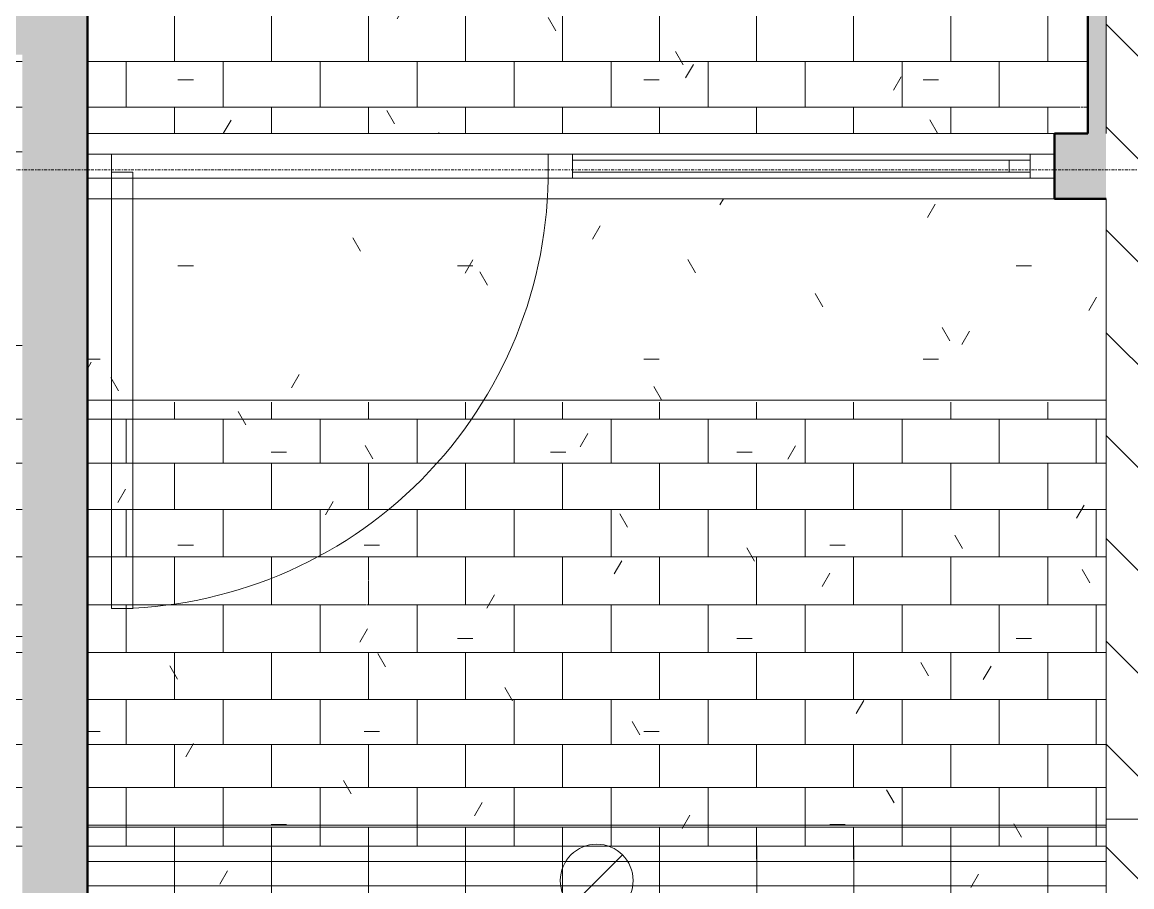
# Model space of a CAD drawing. Header units: inches. Extents: x -956 to 966, y -1111 to 895.
# Drawn here: x 716.8 to 808.3, y 463.4 to 534.7 of the extents above; entities that cross this region are included whole.
import ezdxf

# ---------------------------------------------------------------- set-up
doc = ezdxf.new("R2010")
doc.units = ezdxf.units.IN
doc.header["$MEASUREMENT"] = 0
doc.linetypes.add('Grid Line 1_4_', pattern=[0.4375, 0.25, -0.0625, 0.0625, -0.0625])
for name, color, linetype, lineweight in [('A-CLNG', 13, 'Continuous', 13), ('A-CLNG-PATT', 13, 'Continuous', 13), ('A-DOOR', 31, 'Continuous', 13), ('A-GLAZ-CURT', 52, 'Continuous', 9), ('A-GLAZ-CWMG', 51, 'Continuous', 9), ('A-WALL', 113, 'Continuous', 13), ('A-WALL-PATT', 111, 'Continuous', 13), ('E-LITE-EQPM', 33, 'Continuous', 9), ('I-WALL', 2, 'Continuous', 13), ('S-GRID', 1, 'Continuous', 9)]:
    doc.layers.add(name, color=color, linetype=linetype, lineweight=lineweight)
pattern_1 = [(135, (0, 0), (-4.24264, -4.24264), [])]
pattern_2 = [(0, (0, 0), (30.72, 7.68), [1.267, -21.773, 1.267, -21.773, -122.88]), (0, (0, 0), (30.72, 7.68), [-46.08, 1.267, -44.813, 1.267, -21.773, -53.76]), (0, (0, 0), (30.72, 7.68), [-115.2, 1.267, -14.093, 1.267, -37.133]), (120, (11.52, 3.84), (-22.011075, 22.7643), [1.267, -21.773, 1.267, -21.773, -122.88]), (120, (11.52, 3.84), (-22.011075, 22.7643), [-46.08, 1.267, -44.813, 1.267, -21.773, -53.76]), (120, (11.52, 3.84), (-22.011075, 22.7643), [-115.2, 1.267, -14.093, 1.267, -37.133]), (240, (15.36, 19.2), (-8.708925, -30.4443), [1.267, -21.773, 1.267, -21.773, -122.88]), (240, (15.36, 19.2), (-8.708925, -30.4443), [-46.08, 1.267, -44.813, 1.267, -21.773, -53.76]), (240, (15.36, 19.2), (-8.708925, -30.4443), [-115.2, 1.267, -14.093, 1.267, -37.133])]

# ---------------------------------------------------------------- blocks, each defined once
blk = doc.blocks.new('Curtain Wall-Store Front-Sgl w swing _ Bar - Elev_ Lobby-3130013-7TH FLOOR TELECOM OVERHEAD ROUTING PLAN')
at = {"layer": 'A-DOOR', "color": 53, "lineweight": 20}
for p, q in [((-16.25, -0.5), (-18, -0.5)), ((-18, -0.5), (-18, -36.5)), ((-16.25, -36.5), (-16.25, -0.5)), ((-18, -36.5), (-16.25, -36.5))]:
    blk.add_line(p, q, dxfattribs=at)
at = {"layer": 'A-DOOR', "color": 9, "lineweight": 9}
blk.add_arc((-18, -0.5), 36, 270, 0.5, dxfattribs=at)
blk = doc.blocks.new('System Panel - Glazed Centered-4211658-7TH FLOOR TELECOM OVERHEAD ROUTING PLAN')
at = {"layer": 'A-GLAZ-CURT', "color": 253, "lineweight": 13}
for p, q in [((-18, -0.5), (-18, 0.5)), ((-18, 0.5), (18, 0.5)), ((18, 0.5), (18, -0.5)), ((18, -0.5), (-18, -0.5))]:
    blk.add_line(p, q, dxfattribs=at)
blk = doc.blocks.new('Rectangular Mullion - 2_ x 2_ Office Front-1458103-7TH FLOOR TELECOM OVERHEAD ROUTING PLAN')
at = {"layer": 'A-GLAZ-CWMG', "color": 9}
for p, q in [((718.71, -37.369), (718.71, -1.369)), ((720.71, -37.369), (720.71, -1.369))]:
    blk.add_line(p, q, dxfattribs=at)
blk = doc.blocks.new('Rectangular Mullion - 2_ x 2_ Office Front-1467737-7TH FLOOR TELECOM OVERHEAD ROUTING PLAN')
at = {"layer": 'A-GLAZ-CWMG', "color": 53, "lineweight": 20}
for p, q in [((0, 1), (-2, 1)), ((-2, 1), (-2, -1)), ((0, -1), (0, 1)), ((-2, -1), (0, -1))]:
    blk.add_line(p, q, dxfattribs=at)
blk = doc.blocks.new('Rectangular Mullion - 2_ x 2_ Office Front-1496762-7TH FLOOR TELECOM OVERHEAD ROUTING PLAN')
at = {"layer": 'A-GLAZ-CWMG', "color": 53, "lineweight": 20}
for p, q in [((-2, 1), (0, 1)), ((-2, -1), (-2, 1)), ((0, 1), (0, -1)), ((0, -1), (-2, -1))]:
    blk.add_line(p, q, dxfattribs=at)
blk = doc.blocks.new('Rectangular Mullion - 2_ x 2_ Office Front-1467735-7TH FLOOR TELECOM OVERHEAD ROUTING PLAN')
at = {"layer": 'A-GLAZ-CWMG', "color": 53, "lineweight": 20}
for p, q in [((1, 1), (-1, 1)), ((-1, 1), (-1, -1)), ((1, -1), (1, 1)), ((-1, -1), (1, -1))]:
    blk.add_line(p, q, dxfattribs=at)
blk = doc.blocks.new('System Panel - Glazed Centered-4211659-7TH FLOOR TELECOM OVERHEAD ROUTING PLAN')
at = {"layer": 'A-GLAZ-CURT', "color": 253, "lineweight": 13}
for p, q in [((-0.875, -0.5), (-0.875, 0.5)), ((-0.875, 0.5), (0.875, 0.5)), ((0.875, 0.5), (0.875, -0.5)), ((0.875, -0.5), (-0.875, -0.5))]:
    blk.add_line(p, q, dxfattribs=at)
blk = doc.blocks.new('Rectangular Mullion - 2_ x 2_ Office Front-4211655-7TH FLOOR TELECOM OVERHEAD ROUTING PLAN')
at = {"layer": 'A-GLAZ-CWMG', "color": 9}
for p, q in [((762.148, 523.818), (798.148, 523.818)), ((762.148, 521.818), (798.148, 521.818))]:
    blk.add_line(p, q, dxfattribs=at)
blk = doc.blocks.new('Rectangular Mullion - 2_ x 2_ Office Front-4211656-7TH FLOOR TELECOM OVERHEAD ROUTING PLAN')
at = {"layer": 'A-GLAZ-CWMG', "color": 9}
for p, q in [((798.148, 523.818), (799.898, 523.818)), ((798.148, 521.818), (799.898, 521.818))]:
    blk.add_line(p, q, dxfattribs=at)
blk = doc.blocks.new('FP_1_81-7TH FLOOR TELECOM OVERHEAD ROUTING PLAN')
at = {"layer": 'A-CLNG-PATT', "color": 50}
for p, q in [((729.336, 501.945), (729.336, 503.359)), ((737.336, 501.945), (737.336, 503.359)), ((745.336, 501.945), (745.336, 503.359)), ((753.336, 501.945), (753.336, 503.359)), ((761.336, 501.945), (761.336, 503.359)), ((769.336, 501.945), (769.336, 503.359)), ((777.336, 501.945), (777.336, 503.359)), ((785.336, 501.945), (785.336, 503.359)), ((793.336, 501.955), (793.336, 503.359)), ((801.336, 501.945), (801.336, 503.359)), ((716.773, 501.945), (618.05, 501.945)), ((806.148, 501.945), (722.148, 501.945)), ((725.336, 500.152), (725.336, 501.945)), ((733.336, 500.152), (733.336, 501.945)), ((741.336, 500.152), (741.336, 501.945)), ((749.336, 500.152), (749.336, 501.945)), ((757.336, 500.152), (757.336, 501.945)), ((765.336, 500.152), (765.336, 501.945)), ((773.336, 500.152), (773.336, 501.945)), ((781.336, 500.152), (781.336, 501.945)), ((789.336, 500.152), (789.336, 501.945)), ((797.336, 500.152), (797.336, 501.945)), ((805.336, 500.152), (805.336, 501.945)), ((725.336, 498.31), (725.336, 500.152)), ((733.336, 498.31), (733.336, 500.152)), ((741.336, 498.31), (741.336, 500.152)), ((749.336, 498.31), (749.336, 500.152)), ((757.336, 498.31), (757.336, 500.152)), ((765.336, 498.31), (765.336, 500.152)), ((773.336, 498.31), (773.336, 500.152)), ((781.336, 498.31), (781.336, 500.152)), ((789.336, 498.31), (789.336, 500.152)), ((797.336, 498.31), (797.336, 500.152)), ((805.336, 498.31), (805.336, 500.152)), ((716.773, 498.31), (618.05, 498.31)), ((806.148, 498.31), (722.148, 498.31)), ((729.336, 496.425), (729.336, 498.31)), ((737.336, 496.425), (737.336, 498.31)), ((745.336, 496.425), (745.336, 498.31)), ((753.336, 496.425), (753.336, 498.31)), ((761.336, 496.425), (761.336, 498.31)), ((769.336, 496.425), (769.336, 498.31)), ((777.336, 496.425), (777.336, 498.31)), ((785.336, 496.425), (785.336, 498.31)), ((793.336, 496.425), (793.336, 498.31)), ((801.336, 496.425), (801.336, 498.31)), ((729.336, 494.506), (729.336, 496.425)), ((737.336, 494.506), (737.336, 496.425)), ((745.336, 494.506), (745.336, 496.425)), ((753.336, 494.506), (753.336, 496.425)), ((761.336, 494.506), (761.336, 496.425)), ((769.336, 494.506), (769.336, 496.425)), ((777.336, 494.506), (777.336, 496.425)), ((785.336, 494.506), (785.336, 496.425)), ((793.336, 494.506), (793.336, 496.425)), ((801.336, 494.506), (801.336, 496.425)), ((716.773, 494.506), (618.05, 494.506)), ((806.148, 494.506), (722.148, 494.506)), ((725.336, 492.56), (725.336, 494.506)), ((733.336, 492.56), (733.336, 494.506)), ((741.336, 492.56), (741.336, 494.506)), ((749.336, 492.56), (749.336, 494.506)), ((757.336, 492.56), (757.336, 494.506)), ((765.336, 492.56), (765.336, 494.506)), ((773.336, 492.56), (773.336, 494.506)), ((781.336, 492.56), (781.336, 494.506)), ((789.336, 492.56), (789.336, 494.506)), ((797.336, 492.56), (797.336, 494.506)), ((805.336, 492.56), (805.336, 494.506)), ((725.336, 490.594), (725.336, 492.56)), ((733.336, 490.594), (733.336, 492.56)), ((741.336, 490.594), (741.336, 492.56)), ((749.336, 490.594), (749.336, 492.56)), ((757.336, 490.594), (757.336, 492.56)), ((765.336, 490.594), (765.336, 492.56)), ((773.336, 490.594), (773.336, 492.56)), ((781.336, 490.594), (781.336, 492.56)), ((789.336, 490.594), (789.336, 492.56)), ((797.336, 490.594), (797.336, 492.56)), ((805.336, 490.594), (805.336, 492.56)), ((716.773, 490.594), (618.05, 490.594)), ((806.148, 490.594), (722.148, 490.594)), ((729.336, 488.617), (729.336, 490.594)), ((737.336, 488.617), (737.336, 490.594)), ((745.336, 490.12), (745.336, 490.594)), ((753.336, 488.617), (753.336, 490.594)), ((761.336, 488.617), (761.336, 490.594)), ((769.336, 488.617), (769.336, 490.594)), ((777.336, 488.617), (777.336, 490.594)), ((785.336, 490.114), (785.336, 490.594)), ((793.336, 488.617), (793.336, 490.594)), ((801.336, 488.617), (801.336, 490.594)), ((745.336, 488.656), (745.336, 490.114)), ((785.336, 488.617), (785.336, 490.114)), ((729.336, 486.636), (729.336, 488.617)), ((737.336, 486.636), (737.336, 488.617)), ((745.336, 486.636), (745.336, 488.617)), ((753.336, 486.636), (753.336, 488.617)), ((761.336, 486.636), (761.336, 488.617)), ((769.336, 486.636), (769.336, 488.617)), ((777.336, 486.636), (777.336, 488.617)), ((785.336, 486.636), (785.336, 488.617)), ((793.336, 486.636), (793.336, 488.617)), ((801.336, 486.636), (801.336, 488.617)), ((716.773, 486.636), (618.05, 486.636)), ((745.115, 486.636), (722.148, 486.636)), ((725.336, 484.659), (725.336, 486.636)), ((733.336, 484.659), (733.336, 486.636)), ((741.336, 484.659), (741.336, 486.636)), ((806.148, 486.636), (745.157, 486.636)), ((749.336, 484.659), (749.336, 486.636)), ((757.336, 484.659), (757.336, 486.636)), ((765.336, 484.659), (765.336, 486.636)), ((773.336, 484.659), (773.336, 486.636)), ((781.336, 484.659), (781.336, 486.636)), ((789.336, 484.659), (789.336, 486.636)), ((797.336, 484.659), (797.336, 486.636)), ((805.336, 484.659), (805.336, 486.636)), ((725.336, 482.693), (725.336, 484.659)), ((733.336, 482.693), (733.336, 484.659)), ((741.336, 482.693), (741.336, 484.659)), ((749.336, 482.693), (749.336, 484.659)), ((757.336, 482.693), (757.336, 484.659)), ((765.336, 482.693), (765.336, 484.659)), ((773.336, 482.693), (773.336, 484.659)), ((781.336, 482.693), (781.336, 484.659)), ((789.336, 482.693), (789.336, 484.659)), ((797.336, 482.693), (797.336, 484.659)), ((805.336, 482.693), (805.336, 484.659)), ((716.773, 482.693), (618.05, 482.693)), ((806.148, 482.693), (722.148, 482.693)), ((729.336, 480.747), (729.336, 482.693)), ((737.336, 480.747), (737.336, 482.693)), ((745.336, 480.747), (745.336, 482.693)), ((753.336, 480.747), (753.336, 482.693)), ((761.336, 480.747), (761.336, 482.693)), ((769.336, 480.747), (769.336, 482.693)), ((777.336, 480.747), (777.336, 482.693)), ((785.336, 480.747), (785.336, 482.693)), ((793.336, 480.747), (793.336, 482.693)), ((801.336, 480.747), (801.336, 482.693)), ((729.336, 478.828), (729.336, 480.747)), ((737.336, 478.828), (737.336, 480.747)), ((745.336, 478.828), (745.336, 480.747)), ((753.336, 478.828), (753.336, 480.747)), ((761.336, 478.828), (761.336, 480.747)), ((769.336, 478.828), (769.336, 480.747)), ((777.336, 478.828), (777.336, 480.747)), ((785.336, 478.828), (785.336, 480.747)), ((793.336, 478.828), (793.336, 480.747)), ((801.336, 478.828), (801.336, 480.747)), ((716.773, 478.828), (618.05, 478.828)), ((806.148, 478.828), (722.148, 478.828)), ((725.336, 476.944), (725.336, 478.828)), ((733.336, 476.944), (733.336, 478.828)), ((741.336, 476.944), (741.336, 478.828)), ((749.336, 476.944), (749.336, 478.828)), ((757.336, 476.944), (757.336, 478.828)), ((765.336, 476.944), (765.336, 478.828)), ((773.336, 476.944), (773.336, 478.828)), ((781.336, 476.944), (781.336, 478.828)), ((789.336, 476.944), (789.336, 478.828)), ((797.336, 476.944), (797.336, 478.828)), ((805.336, 476.944), (805.336, 478.828)), ((725.336, 475.102), (725.336, 476.944)), ((733.336, 475.102), (733.336, 476.944)), ((741.336, 475.102), (741.336, 476.944)), ((749.336, 475.102), (749.336, 476.944)), ((757.336, 475.102), (757.336, 476.944)), ((765.336, 475.102), (765.336, 476.944)), ((773.336, 475.102), (773.336, 476.944)), ((781.336, 475.102), (781.336, 476.944)), ((789.336, 475.102), (789.336, 476.944)), ((797.336, 475.102), (797.336, 476.944)), ((805.336, 475.102), (805.336, 476.944)), ((716.773, 475.102), (618.05, 475.102)), ((806.148, 475.102), (722.148, 475.102)), ((729.336, 473.309), (729.336, 475.102)), ((737.336, 473.309), (737.336, 475.102)), ((745.336, 473.309), (745.336, 475.102)), ((753.336, 473.309), (753.336, 475.102)), ((761.336, 473.309), (761.336, 475.102)), ((769.336, 473.309), (769.336, 475.102)), ((777.336, 473.309), (777.336, 475.102)), ((785.336, 473.309), (785.336, 475.102)), ((793.336, 473.309), (793.336, 475.102)), ((801.336, 473.309), (801.336, 475.102)), ((729.336, 471.573), (729.336, 473.309)), ((737.336, 471.573), (737.336, 473.309)), ((745.336, 471.573), (745.336, 473.309)), ((753.336, 471.573), (753.336, 473.309)), ((761.336, 471.573), (761.336, 473.309)), ((769.336, 471.573), (769.336, 473.309)), ((777.336, 471.573), (777.336, 473.309)), ((785.336, 471.573), (785.336, 473.309)), ((793.336, 471.573), (793.336, 473.309)), ((801.336, 471.573), (801.336, 473.309)), ((716.773, 471.573), (618.05, 471.573)), ((789.705, 471.573), (722.148, 471.573)), ((725.336, 469.9), (725.336, 471.573)), ((733.336, 469.9), (733.336, 471.573)), ((741.336, 469.9), (741.336, 471.573)), ((749.336, 469.9), (749.336, 471.573)), ((757.336, 469.9), (757.336, 471.573)), ((765.336, 469.9), (765.336, 471.573)), ((773.336, 469.9), (773.336, 471.573)), ((781.336, 469.9), (781.336, 471.573)), ((789.336, 469.9), (789.336, 471.573)), ((806.148, 471.573), (789.707, 471.573)), ((797.336, 469.9), (797.336, 471.573)), ((805.336, 469.9), (805.336, 471.573)), ((725.336, 468.443), (725.336, 469.9)), ((733.336, 468.443), (733.336, 469.9)), ((741.336, 468.443), (741.336, 469.9)), ((749.336, 468.443), (749.336, 469.9)), ((757.336, 468.443), (757.336, 469.9)), ((765.336, 468.443), (765.336, 469.9)), ((773.336, 468.443), (773.336, 469.9)), ((781.336, 468.443), (781.336, 469.9)), ((789.336, 468.443), (789.336, 469.9)), ((797.336, 468.443), (797.336, 469.9)), ((805.336, 468.443), (805.336, 469.9)), ((716.773, 468.297), (618.05, 468.297)), ((806.148, 468.297), (722.148, 468.297)), ((725.336, 468.297), (725.336, 468.443)), ((729.336, 466.941), (729.336, 468.297)), ((733.336, 468.297), (733.336, 468.443)), ((737.336, 466.941), (737.336, 468.297)), ((741.336, 468.297), (741.336, 468.443)), ((745.336, 466.941), (745.336, 468.297)), ((749.336, 468.297), (749.336, 468.443)), ((753.336, 466.941), (753.336, 468.297)), ((757.336, 468.297), (757.336, 468.443)), ((761.336, 466.941), (761.336, 468.297)), ((765.336, 468.297), (765.336, 468.443)), ((769.336, 466.941), (769.336, 468.297)), ((773.336, 468.297), (773.336, 468.443)), ((777.336, 466.941), (777.336, 468.297)), ((781.336, 468.297), (781.336, 468.443)), ((785.336, 466.941), (785.336, 468.297)), ((789.336, 468.297), (789.336, 468.443)), ((793.336, 466.941), (793.336, 468.297)), ((797.336, 468.297), (797.336, 468.443)), ((801.336, 466.941), (801.336, 468.297)), ((805.336, 468.297), (805.336, 468.443)), ((729.336, 465.648), (729.336, 466.941)), ((737.336, 465.648), (737.336, 466.941)), ((745.336, 465.648), (745.336, 466.941)), ((753.336, 465.648), (753.336, 466.941)), ((761.336, 465.677), (761.336, 466.939)), ((769.336, 465.648), (769.336, 466.941)), ((777.336, 465.648), (777.336, 466.941)), ((785.336, 465.648), (785.336, 466.941)), ((793.336, 465.648), (793.336, 466.941)), ((801.336, 465.648), (801.336, 466.941))]:
    blk.add_line(p, q, dxfattribs=at)
blk = doc.blocks.new('7th Floor Vault5 - 7th Floor Vault-3167908-7TH FLOOR TELECOM OVERHEAD ROUTING PLAN')
at = {"layer": 'A-CLNG-PATT'}
h = blk.add_hatch(dxfattribs=at)
h.set_pattern_fill('FP1_28', color=253, style=0, pattern_type=2)
h.set_pattern_definition([(0, (1137.336, 474.714), (0, -4), []), (270, (1137.336, 474.714), (-4, -4), [4, -4])])
h.paths.add_polyline_path([(796.295, 460.443), (806.148, 460.443), (806.148, 468.443), (722.148, 468.443), (722.148, 460.443), (792.94, 460.443)], flags=0)
h.paths.add_polyline_path([(715.457, 460.443), (716.773, 460.443), (716.773, 468.443), (618.05, 468.443), (618.05, 460.443), (685.757, 460.443)], flags=0)
at = {"layer": 'A-CLNG', "color": 10, "lineweight": 9}
for p, q in [((806.148, 503.506), (722.148, 503.506)), ((722.148, 503.506), (806.148, 503.506)), ((806.148, 468.443), (722.148, 468.443)), ((806.148, 468.443), (722.148, 468.443)), ((761.598, 465.443), (722.148, 465.443)), ((766.698, 465.443), (761.598, 465.443)), ((806.148, 465.443), (766.698, 465.443)), ((761.206, 463.443), (722.148, 463.443)), ((767.09, 463.443), (761.206, 463.443)), ((806.148, 463.443), (767.09, 463.443))]:
    blk.add_line(p, q, dxfattribs=at)
blk.add_blockref('FP_1_81-7TH FLOOR TELECOM OVERHEAD ROUTING PLAN', (0, 0), dxfattribs=at)
blk = doc.blocks.new('FP_1_85-7TH FLOOR TELECOM OVERHEAD ROUTING PLAN')
at = {"layer": 'A-CLNG-PATT', "color": 50}
for p, q in [((729.336, 531.453), (729.336, 535.302)), ((737.336, 531.453), (737.336, 535.302)), ((745.336, 531.453), (745.336, 535.302)), ((753.336, 531.453), (753.336, 535.302)), ((761.336, 531.453), (761.336, 535.302)), ((769.336, 531.453), (769.336, 535.302)), ((777.336, 531.453), (777.336, 535.302)), ((785.336, 531.453), (785.336, 535.302)), ((793.336, 531.453), (793.336, 535.302)), ((801.336, 531.453), (801.336, 535.302)), ((716.773, 531.453), (624.898, 531.453)), ((804.648, 531.453), (722.148, 531.453)), ((725.336, 527.677), (725.336, 531.453)), ((733.336, 527.677), (733.336, 531.453)), ((741.336, 527.677), (741.336, 531.453)), ((749.336, 527.677), (749.336, 531.453)), ((757.336, 527.677), (757.336, 531.453)), ((765.336, 527.677), (765.336, 531.453)), ((773.336, 527.677), (773.336, 531.453)), ((781.336, 527.677), (781.336, 531.453)), ((789.336, 527.677), (789.336, 531.453)), ((797.336, 529.302), (797.336, 531.453)), ((797.336, 527.677), (797.336, 529.264)), ((716.773, 527.677), (624.898, 527.677)), ((804.018, 527.677), (722.148, 527.677)), ((729.336, 525.506), (729.336, 527.677)), ((737.336, 525.506), (737.336, 527.677)), ((745.336, 525.506), (745.336, 527.677)), ((753.336, 525.506), (753.336, 527.677)), ((761.336, 525.506), (761.336, 527.677)), ((769.336, 525.506), (769.336, 527.677)), ((777.336, 525.506), (777.336, 527.677)), ((785.336, 525.506), (785.336, 527.677)), ((793.336, 525.506), (793.336, 527.677)), ((801.336, 527.578), (801.336, 527.677)), ((801.336, 525.506), (801.336, 527.558)), ((804.291, 527.677), (804.095, 527.677)), ((804.648, 527.677), (804.352, 527.677)), ((716.773, 523.991), (624.898, 523.991))]:
    blk.add_line(p, q, dxfattribs=at)
blk = doc.blocks.new('7th Floor Vault6 - 7th Floor Vault-3168857-7TH FLOOR TELECOM OVERHEAD ROUTING PLAN')
at = {"layer": 'A-CLNG', "color": 9, "lineweight": 9}
blk.add_blockref('FP_1_85-7TH FLOOR TELECOM OVERHEAD ROUTING PLAN', (0, 0), dxfattribs=at)
blk = doc.blocks.new('Downlight - Recessed Can - 6_ Incandescent - 277V-3276897-7TH FLOOR TELECOM OVERHEAD ROUTING PLAN')
at = {"layer": 'E-LITE-EQPM', "color": 9}
for q in [(2.121, 2.121), (-2.121, -2.121)]:
    blk.add_line((0, 0), q, dxfattribs=at)
for start, end in [(360, 180), (180, 360)]:
    blk.add_arc((0, 0), 3, start, end, dxfattribs=at)

msp = doc.modelspace()

# ---------------------------------------------------------------- hatches: boundary and pattern name
at = {"layer": 'A-CLNG-PATT'}
h = msp.add_hatch(dxfattribs=at)
h.set_pattern_fill('FP1_12', color=253, style=0, pattern_type=2)
h.set_pattern_definition(pattern_2)
h.paths.add_polyline_path([(804.648, 525.506), (804.648, 645.006), (804.148, 645.006), (804.148, 615.006), (655.648, 615.006), (655.648, 645.006), (655.023, 645.006), (655.023, 615.006), (650.148, 615.006), (650.148, 645.006), (589.872, 645.006), (589.872, 537.381), (722.148, 537.381), (722.148, 525.506), (804.557, 525.506)], flags=0)
h.paths.add_polyline_path([(712.118, 525.506), (716.773, 525.506), (716.773, 532.006), (624.898, 532.006), (624.898, 525.506), (710.567, 525.506)], flags=0)
h.paths.add_polyline_path([(606.398, 525.506), (606.398, 532.006), (589.872, 532.006), (589.872, 525.506), (596.657, 525.506)], flags=0)
h.paths.add_polyline_path([(609.782, 531.131), (622.648, 531.131), (622.648, 532.006), (608.648, 532.006), (608.648, 531.131)], flags=0)
h.paths.add_polyline_path([(644.148, 569.009), (643.371, 569.111), (642.648, 569.411), (642.027, 569.888), (641.55, 570.509), (641.25, 571.232), (641.148, 572.009), (641.25, 572.785), (641.55, 573.509), (642.027, 574.13), (642.648, 574.607), (643.371, 574.907), (644.148, 575.009), (644.924, 574.907), (645.648, 574.607), (646.269, 574.13), (646.746, 573.509), (647.046, 572.785), (647.148, 572.009), (647.046, 571.232), (646.746, 570.509), (646.269, 569.888), (645.648, 569.411), (644.924, 569.111)], flags=0)
h.paths.add_polyline_path([(704.148, 569.009), (703.371, 569.111), (702.648, 569.411), (702.027, 569.888), (701.55, 570.509), (701.25, 571.232), (701.148, 572.009), (701.25, 572.785), (701.55, 573.509), (702.027, 574.13), (702.648, 574.607), (703.371, 574.907), (704.148, 575.009), (704.924, 574.907), (705.648, 574.607), (706.269, 574.13), (706.746, 573.509), (707.046, 572.785), (707.148, 572.009), (707.046, 571.232), (706.746, 570.509), (706.269, 569.888), (705.648, 569.411), (704.924, 569.111)], flags=0)
h.paths.add_polyline_path([(764.148, 569.009), (763.371, 569.111), (762.648, 569.411), (762.027, 569.888), (761.55, 570.509), (761.25, 571.232), (761.148, 572.009), (761.25, 572.785), (761.55, 573.509), (762.027, 574.13), (762.648, 574.607), (763.371, 574.907), (764.148, 575.009), (764.924, 574.907), (765.648, 574.607), (766.269, 574.13), (766.746, 573.509), (767.046, 572.785), (767.148, 572.009), (767.046, 571.232), (766.746, 570.509), (766.269, 569.888), (765.648, 569.411), (764.924, 569.111)], flags=0)
h = msp.add_hatch(dxfattribs=at)
h.set_pattern_fill('FP1_15', color=253, style=0, pattern_type=2)
h.set_pattern_definition([(0, (-527.97, -475.994), (0, -24), []), (270, (-527.97, -475.994), (-24, -1e-15), [])])
h.paths.add_polyline_path([(566.957, 244.693), (716.773, 244.693), (716.773, 532.006), (624.898, 532.006), (624.898, 514.881), (606.398, 514.881), (606.398, 532.006), (554.785, 532.006), (554.785, 244.693), (559.187, 244.693)], flags=0)
h.paths.add_polyline_path([(625.68, 264.381), (604.68, 264.381), (604.68, 284.881), (625.68, 284.881), (625.68, 266.631)], flags=0)
h.paths.add_polyline_path([(608.648, 266.631), (623.43, 266.631), (623.43, 282.631), (606.93, 282.631), (606.93, 266.631)], flags=0)
h.paths.add_polyline_path([(608.648, 267.631), (608.648, 281.631), (622.648, 281.631), (622.648, 267.631)], flags=0)
h.paths.add_polyline_path([(648.029, 292.006), (624.029, 292.006), (624.029, 316.006), (648.029, 316.006), (648.029, 311.889)], flags=0)
h.paths.add_polyline_path([(648.029, 364.006), (624.029, 364.006), (624.029, 388.006), (648.029, 388.006), (648.029, 371.298)], flags=0)
h.paths.add_polyline_path([(626.357, 436.006), (624.029, 436.006), (624.029, 460.006), (648.029, 460.006), (648.029, 436.006)], flags=0)
h = msp.add_hatch(dxfattribs=at)
h.set_pattern_fill('FP1_12', color=253, style=0, pattern_type=2)
h.set_pattern_definition(pattern_2)
h.paths.add_polyline_path([(774.857, -48.369), (798.148, -48.369), (798.148, -20.369), (806.148, -20.369), (806.148, 520.131), (722.148, 520.131), (722.148, 386.724), (728.148, 386.724), (728.148, 338.724), (722.148, 338.724), (722.148, 206.724), (728.148, 206.724), (728.148, 158.724), (722.148, 158.724), (722.148, -48.369), (745.157, -48.369)], flags=0)
h.paths.add_polyline_path([(764.148, -19.119), (763.371, -19.017), (762.648, -18.717), (762.027, -18.241), (761.55, -17.619), (761.25, -16.896), (761.148, -16.119), (761.25, -15.343), (761.55, -14.619), (762.027, -13.998), (762.648, -13.521), (763.371, -13.222), (764.148, -13.119), (764.924, -13.222), (765.648, -13.521), (766.269, -13.998), (766.746, -14.619), (767.046, -15.343), (767.148, -16.119), (767.046, -16.896), (766.746, -17.619), (766.269, -18.241), (765.648, -18.717), (764.924, -19.017)], flags=0)
h.paths.add_polyline_path([(764.148, 40.881), (763.371, 40.983), (762.648, 41.283), (762.027, 41.759), (761.55, 42.381), (761.25, 43.104), (761.148, 43.881), (761.25, 44.657), (761.55, 45.381), (762.027, 46.002), (762.648, 46.479), (763.371, 46.778), (764.148, 46.881), (764.924, 46.778), (765.648, 46.479), (766.269, 46.002), (766.746, 45.381), (767.06, 44.552), (767.148, 43.881), (767.046, 43.104), (766.746, 42.381), (766.269, 41.759), (765.648, 41.283), (764.924, 40.983)], flags=0)
h.paths.add_polyline_path([(764.148, 100.881), (763.371, 100.983), (762.648, 101.283), (762.027, 101.759), (761.55, 102.381), (761.25, 103.104), (761.158, 103.96), (761.25, 104.657), (761.55, 105.381), (762.027, 106.002), (762.648, 106.479), (763.371, 106.778), (764.148, 106.881), (764.924, 106.778), (765.648, 106.479), (766.269, 106.002), (766.746, 105.381), (767.046, 104.657), (767.148, 103.881), (767.046, 103.104), (766.746, 102.381), (766.269, 101.759), (765.648, 101.283), (764.924, 100.983)], flags=0)
h.paths.add_polyline_path([(764.148, 160.881), (763.371, 160.983), (762.648, 161.283), (762.027, 161.759), (761.55, 162.381), (761.25, 163.104), (761.148, 163.881), (761.25, 164.657), (761.55, 165.381), (762.027, 166.002), (762.648, 166.479), (763.371, 166.778), (764.148, 166.881), (764.924, 166.778), (765.648, 166.479), (766.269, 166.002), (766.746, 165.381), (767.046, 164.657), (767.148, 163.881), (767.046, 163.104), (766.746, 162.381), (766.269, 161.759), (765.648, 161.283), (764.924, 160.983)], flags=0)
h.paths.add_polyline_path([(764.148, 220.881), (763.371, 220.983), (762.648, 221.283), (762.027, 221.759), (761.55, 222.381), (761.25, 223.104), (761.148, 223.881), (761.25, 224.657), (761.55, 225.381), (762.027, 226.002), (762.648, 226.479), (763.371, 226.778), (764.148, 226.881), (764.924, 226.778), (765.648, 226.479), (766.269, 226.002), (766.746, 225.381), (767.046, 224.657), (767.148, 223.881), (767.046, 223.104), (766.746, 222.381), (766.269, 221.759), (765.648, 221.283), (764.924, 220.983)], flags=0)
h.paths.add_polyline_path([(764.148, 280.881), (763.371, 280.983), (762.648, 281.283), (762.027, 281.759), (761.55, 282.381), (761.25, 283.104), (761.148, 283.881), (761.25, 284.657), (761.55, 285.381), (762.027, 286.002), (762.648, 286.479), (763.371, 286.778), (764.148, 286.881), (764.924, 286.778), (765.648, 286.479), (766.269, 286.002), (766.746, 285.381), (767.046, 284.657), (767.148, 283.881), (767.046, 283.104), (766.746, 282.381), (766.269, 281.759), (765.648, 281.283), (764.924, 280.983)], flags=0)
h.paths.add_polyline_path([(764.148, 340.881), (763.371, 340.983), (762.648, 341.283), (762.027, 341.759), (761.55, 342.381), (761.25, 343.104), (761.148, 343.881), (761.25, 344.657), (761.55, 345.381), (762.027, 346.002), (762.648, 346.479), (763.371, 346.778), (764.148, 346.881), (764.924, 346.778), (765.648, 346.479), (766.269, 346.002), (766.746, 345.381), (767.046, 344.657), (767.148, 343.881), (767.046, 343.104), (766.746, 342.381), (766.269, 341.759), (765.648, 341.283), (764.924, 340.983)], flags=0)
h.paths.add_polyline_path([(764.148, 400.881), (763.326, 401.002), (762.648, 401.283), (762.027, 401.759), (761.55, 402.381), (761.25, 403.104), (761.148, 403.881), (761.25, 404.657), (761.55, 405.381), (762.027, 406.002), (762.648, 406.479), (763.371, 406.778), (764.148, 406.881), (764.924, 406.778), (765.648, 406.479), (766.269, 406.002), (766.746, 405.381), (767.046, 404.657), (767.148, 403.881), (767.046, 403.104), (766.746, 402.381), (766.269, 401.759), (765.648, 401.283), (764.924, 400.983)], flags=0)
h.paths.add_polyline_path([(764.148, 460.881), (763.371, 460.983), (762.648, 461.283), (762.027, 461.759), (761.55, 462.381), (761.25, 463.104), (761.148, 463.881), (761.25, 464.657), (761.55, 465.381), (762.027, 466.002), (762.648, 466.479), (763.371, 466.778), (764.148, 466.881), (764.924, 466.778), (765.648, 466.479), (766.269, 466.002), (766.746, 465.381), (767.046, 464.657), (767.148, 463.881), (767.046, 463.104), (766.746, 462.381), (766.269, 461.759), (765.648, 461.283), (764.924, 460.983)], flags=0)
at = {"layer": 'A-WALL-PATT'}
for points in [[(804.648, 525.506), (806.148, 525.506), (806.148, 797.381), (804.648, 797.381), (804.648, 529.72)], [(716.773, 532.006), (716.773, 537.381), (615.18, 537.381), (615.18, 532.006), (715.457, 532.006)], [(722.148, 500.568), (722.148, 537.381), (716.773, 537.381), (716.773, 500.568)], [(806.148, 520.131), (806.148, 525.506), (801.898, 525.506), (801.898, 520.131), (804.557, 520.131)], [(722.148, 23.631), (722.148, 500.568), (716.773, 500.568), (716.773, 23.631)]]:
    msp.add_hatch(color=253, dxfattribs=at).paths.add_polyline_path(points, flags=0)
at = {"layer": 'A-WALL-PATT', "lineweight": 9}
h = msp.add_hatch(dxfattribs=at)
h.set_pattern_fill('FP1_1', color=9, style=0, pattern_type=2)
h.set_pattern_definition(pattern_1)
h.paths.add_polyline_path([(806.148, 468.959), (810.398, 468.959), (810.398, 797.381), (806.148, 797.381), (806.148, 470.311)], flags=0)
h = msp.add_hatch(dxfattribs=at)
h.set_pattern_fill('FP1_1', color=9, style=0, pattern_type=2)
h.set_pattern_definition(pattern_1)
h.paths.add_polyline_path([(806.148, 91.709), (818.148, 91.709), (818.148, 468.959), (806.148, 468.959), (806.148, 113.862)], flags=0)

# ---------------------------------------------------------------- linework, layer by layer
at = {"layer": 'A-CLNG', "color": 50}
for p, q in [((722.148, 525.506), (804.557, 525.506)), ((806.148, 520.131), (722.148, 520.131)), ((806.148, -20.369), (806.148, 520.131)), ((722.148, 509.917), (722.148, 386.724))]:
    msp.add_line(p, q, dxfattribs=at)
for start, end in [(0, 180), (180, 0)]:
    msp.add_arc((764.148, 463.881), 3, start, end, dxfattribs=at)
at = {"layer": 'A-CLNG', "color": 253}
for start, end in [(0, 180), (180, 0)]:
    msp.add_arc((764.148, 463.881), 3, start, end, dxfattribs=at)
at = {"layer": 'A-WALL', "color": 53, "lineweight": 20}
for p, q in [((806.148, 91.709), (806.148, 468.959)), ((806.148, 468.959), (818.148, 468.959))]:
    msp.add_line(p, q, dxfattribs=at)
at = {"layer": 'I-WALL', "color": 133, "lineweight": 50}
for p, q in [((804.648, 525.506), (804.648, 797.381)), ((722.148, 537.381), (722.148, 500.568)), ((801.898, 525.506), (804.648, 525.506)), ((801.898, 520.131), (801.898, 525.506)), ((806.148, 520.131), (801.898, 520.131)), ((722.148, 500.568), (722.148, 386.724))]:
    msp.add_line(p, q, dxfattribs=at)
at = {"layer": 'I-WALL', "color": 253}
for p, q in [((806.148, 797.381), (806.148, 525.506)), ((801.898, 525.506), (722.148, 525.506)), ((722.148, 520.131), (801.898, 520.131))]:
    msp.add_line(p, q, dxfattribs=at)
at = {"layer": 'I-WALL', "color": 9, "lineweight": 9}
msp.add_line((806.148, 525.506), (806.148, 645.006), dxfattribs=at)
at = {"layer": 'I-WALL', "color": 53, "lineweight": 20}
for p, q in [((806.148, 468.959), (806.148, 520.131)), ((810.398, 468.959), (806.148, 468.959))]:
    msp.add_line(p, q, dxfattribs=at)
at = {"layer": 'S-GRID', "linetype": 'Grid Line 1_4_'}
msp.add_line((965.79, 522.506), (-931.823, 522.506), dxfattribs=at)

# ---------------------------------------------------------------- block references
at = {"layer": 'A-CLNG', "color": 10, "lineweight": 9}
for name in ['7th Floor Vault6 - 7th Floor Vault-3168857-7TH FLOOR TELECOM OVERHEAD ROUTING PLAN', '7th Floor Vault5 - 7th Floor Vault-3167908-7TH FLOOR TELECOM OVERHEAD ROUTING PLAN']:
    msp.add_blockref(name, (0, 0), dxfattribs=at)
at = {"layer": 'A-DOOR', "color": 253}
msp.add_blockref('Curtain Wall-Store Front-Sgl w swing _ Bar - Elev_ Lobby-3130013-7TH FLOOR TELECOM OVERHEAD ROUTING PLAN', (742.148, 522.818), dxfattribs=at)
at = {"layer": 'A-GLAZ-CURT', "color": 9}
for name, p in [('System Panel - Glazed Centered-4211658-7TH FLOOR TELECOM OVERHEAD ROUTING PLAN', (780.148, 522.818)), ('System Panel - Glazed Centered-4211659-7TH FLOOR TELECOM OVERHEAD ROUTING PLAN', (799.023, 522.818))]:
    msp.add_blockref(name, p, dxfattribs=at)
at = {"layer": 'A-GLAZ-CWMG', "color": 9}
for name, p, rotation in [('Rectangular Mullion - 2_ x 2_ Office Front-1496762-7TH FLOOR TELECOM OVERHEAD ROUTING PLAN', (722.148, 522.818), 180), ('Rectangular Mullion - 2_ x 2_ Office Front-1458103-7TH FLOOR TELECOM OVERHEAD ROUTING PLAN', (761.517, 1242.529), 269.9999999999999)]:
    msp.add_blockref(name, p, dxfattribs=dict(at, rotation=rotation))
at = {"layer": 'A-GLAZ-CWMG', "color": 9, "extrusion": (0, 0, -1), "rotation": 180}
for name, p in [('Rectangular Mullion - 2_ x 2_ Office Front-1467735-7TH FLOOR TELECOM OVERHEAD ROUTING PLAN', (-761.148, 522.818)), ('Rectangular Mullion - 2_ x 2_ Office Front-1467737-7TH FLOOR TELECOM OVERHEAD ROUTING PLAN', (-801.898, 522.818))]:
    msp.add_blockref(name, p, dxfattribs=at)
at = {"layer": 'A-GLAZ-CWMG', "color": 9}
for name in ['Rectangular Mullion - 2_ x 2_ Office Front-4211655-7TH FLOOR TELECOM OVERHEAD ROUTING PLAN', 'Rectangular Mullion - 2_ x 2_ Office Front-4211656-7TH FLOOR TELECOM OVERHEAD ROUTING PLAN']:
    msp.add_blockref(name, (0, 0), dxfattribs=at)
at = {"layer": 'E-LITE-EQPM', "color": 9}
msp.add_blockref('Downlight - Recessed Can - 6_ Incandescent - 277V-3276897-7TH FLOOR TELECOM OVERHEAD ROUTING PLAN', (764.148, 463.881), dxfattribs=at)

doc.saveas('drawing.dxf')
